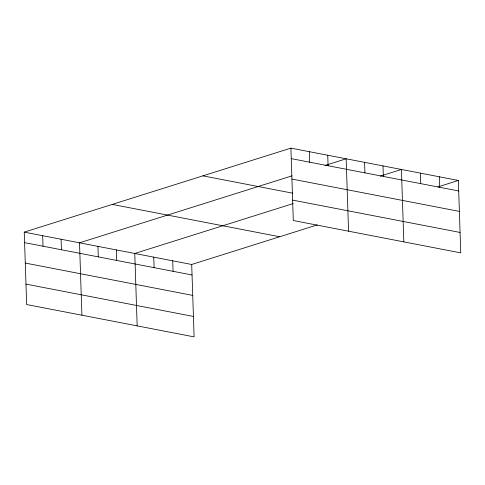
<?xml version="1.0" encoding="UTF-8"?>
<svg xmlns="http://www.w3.org/2000/svg" width="485" height="485" viewBox="0 0 485 485"><rect width="100%" height="100%" fill="white"/><g stroke="black" fill="none" stroke-linecap="round" stroke-linejoin="round"><path stroke-width="0.73" d="M317.354 224.888L191.702 264.477L194.103 336.875L26.651 304.538L24.25 232.133L290.897 148.125L458.349 180.462L460.75 252.867L293.298 220.523L290.897 148.125M291.952 175.873L79.51 242.809L81.91 315.208M325.035 165.452L346.157 158.795L348.557 231.2M293.195 203.567L134.769 253.479L137.17 325.878M380.295 176.122L401.416 169.471L403.817 241.869M437.931 186.895L458.349 180.462M291.249 158.637L458.695 190.975M291.921 179.062L459.374 211.399M202.906 175.849L292.788 193.206M292.619 200.105L460.071 232.442M112.241 204.409L279.693 236.753M24.25 232.133L191.702 264.477M24.602 242.645L192.048 274.983M25.275 263.07L192.727 295.407M25.972 284.113L193.424 316.45M439.368 176.801L439.719 187.313M420.392 173.133L420.744 183.645M382.992 165.912L383.344 176.425M364.575 162.354L364.926 172.866M327.739 155.242L328.084 165.749M309.315 151.684L309.666 162.196M172.721 260.809L173.072 271.321M153.745 257.147L154.097 267.653M116.345 249.92L116.697 260.433M97.928 246.362L98.279 256.874M61.092 239.25L61.437 249.763M42.668 235.692L43.019 246.204"/></g></svg>
